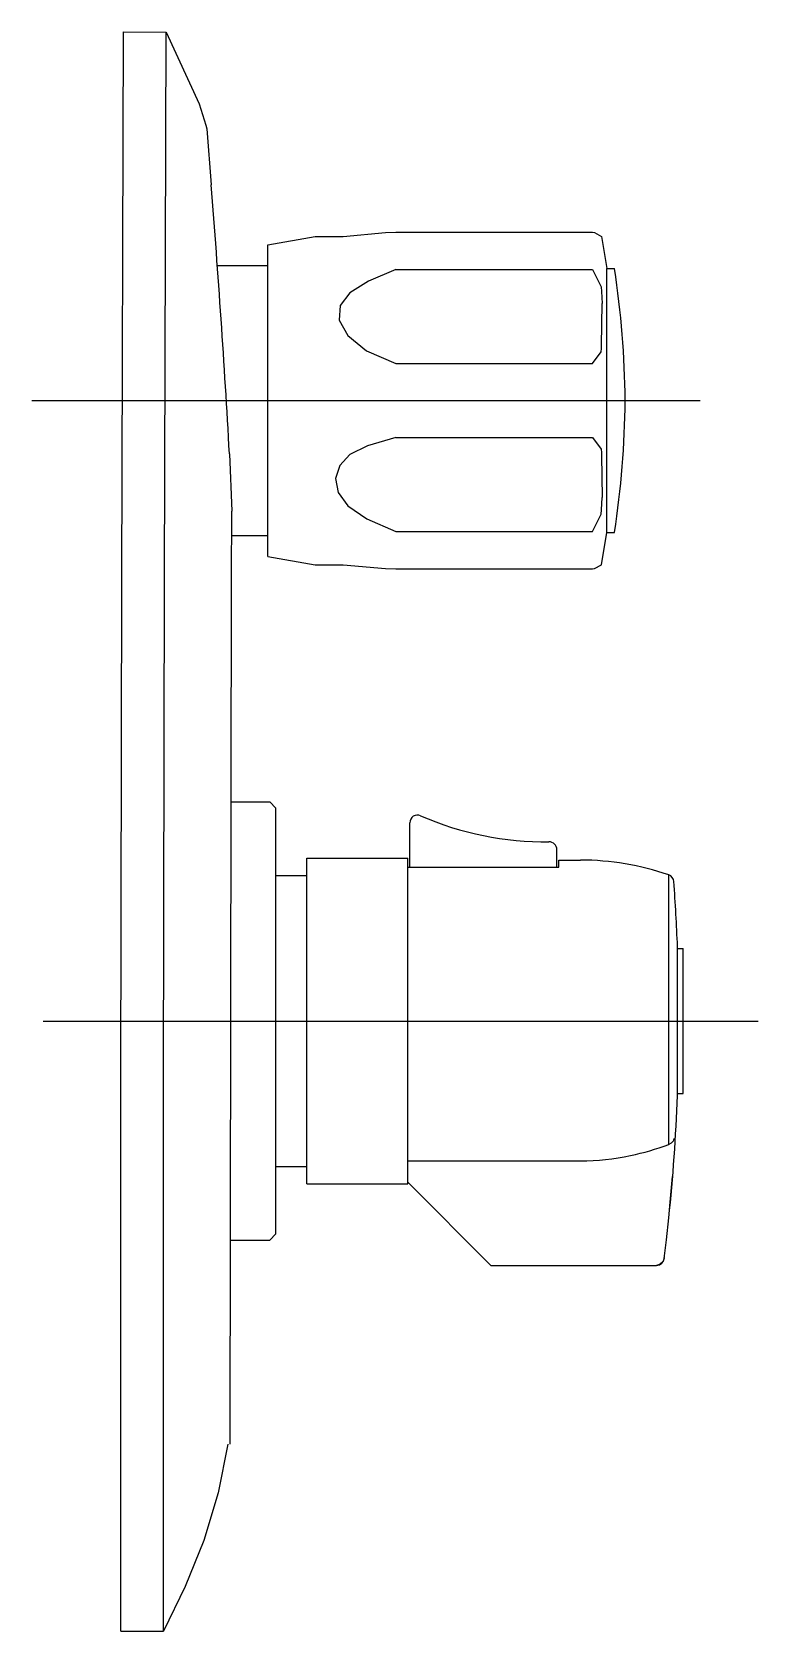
# Model space of a CAD drawing. Extents: x 0.043 to 0.137, y -64.719 to -64.513.
import ezdxf

# ---------------------------------------------------------------- set-up
doc = ezdxf.new("R2010")
doc.units = 0
doc.header["$LTSCALE"] = 0.2
doc.header["$MEASUREMENT"] = 0
doc.linetypes.add('AXES', pattern=[0.54, 0.3, -0.08, 0.08, -0.08])
doc.linetypes.add('CONTINU', pattern=[0])
doc.layers.get('0').update_dxf_attribs({"linetype": 'CONTINUOUS'})
doc.layers.add('DECA_EIXOS', color=5, linetype='AXES')

msp = doc.modelspace()

# ---------------------------------------------------------------- linework, layer by layer
at = {"linetype": 'CONTINU'}
for points in [[(0.05465, -64.58369), (0.05489, -64.51319)], [(0.05489, -64.51319), (0.06038, -64.51321)], [(0.06015, -64.58369), (0.06038, -64.51321)], [(0.06038, -64.51321), (0.06462, -64.52245)], [(0.06462, -64.52245), (0.06548, -64.52519)], [(0.06548, -64.52519), (0.06561, -64.52569), (0.06618, -64.53288)], [(0.07349, -64.5406), (0.07957, -64.53952)], [(0.07349, -64.58075), (0.07349, -64.5406)], [(0.07957, -64.53952), (0.08319, -64.53952)], [(0.08319, -64.53952), (0.08866, -64.53904)], [(0.08866, -64.53904), (0.08998, -64.53897)], [(0.08998, -64.53897), (0.11534, -64.53897)], [(0.11534, -64.53897), (0.11561, -64.53904)], [(0.11561, -64.53904), (0.1165, -64.53952)], [(0.1165, -64.53952), (0.11718, -64.54368)], [(0.06697, -64.54329), (0.07349, -64.54329)], [(0.08998, -64.54381), (0.08648, -64.54531), (0.08408, -64.5468), (0.0828, -64.54844), (0.08269, -64.5503), (0.0838, -64.55231), (0.0862, -64.55428), (0.08998, -64.55591)], [(0.08998, -64.54381), (0.11534, -64.54381)], [(0.11534, -64.54381), (0.11648, -64.54603)], [(0.11718, -64.54368), (0.11818, -64.54368)], [(0.11718, -64.57766), (0.11718, -64.54368)], [(0.11648, -64.54603), (0.11651, -64.54661)], [(0.11651, -64.54661), (0.11658, -64.54817)], [(0.11653, -64.55359), (0.11658, -64.54817)], [(0.11534, -64.55591), (0.11648, -64.55441)], [(0.11648, -64.55441), (0.11652, -64.55397)], [(0.11652, -64.55397), (0.11653, -64.55359)], [(0.08998, -64.55591), (0.11534, -64.55591)], [(0.08998, -64.56543), (0.08634, -64.56651), (0.08407, -64.56764), (0.08275, -64.56904), (0.08223, -64.57071), (0.08254, -64.5725), (0.08382, -64.57426), (0.08625, -64.5759), (0.08998, -64.57754)], [(0.08998, -64.56543), (0.11534, -64.56543)], [(0.11534, -64.56543), (0.11648, -64.56693)], [(0.11648, -64.56693), (0.11652, -64.56738)], [(0.11652, -64.56738), (0.11653, -64.56775)], [(0.06854, -64.56754), (0.06884, -64.57491)], [(0.11653, -64.56775), (0.11658, -64.57317)], [(0.11651, -64.57474), (0.11658, -64.57317)], [(0.06882, -64.58369), (0.06884, -64.57491)], [(0.11534, -64.57754), (0.11648, -64.57531)], [(0.11648, -64.57531), (0.11651, -64.57474)], [(0.08998, -64.57754), (0.11534, -64.57754)], [(0.1165, -64.58182), (0.11718, -64.57766)], [(0.11718, -64.57766), (0.11818, -64.57766)], [(0.06884, -64.57806), (0.07349, -64.57806)], [(0.07349, -64.58075), (0.07957, -64.58182)], [(0.05454, -64.64875), (0.05465, -64.58369)], [(0.06004, -64.64875), (0.06015, -64.58369)], [(0.06865, -64.69513), (0.06882, -64.58369)], [(0.07957, -64.58182), (0.08319, -64.58182)], [(0.08319, -64.58182), (0.08866, -64.58231)], [(0.08866, -64.58231), (0.08998, -64.58237)], [(0.08998, -64.58237), (0.11534, -64.58237)], [(0.11534, -64.58237), (0.11561, -64.58231)], [(0.11561, -64.58231), (0.1165, -64.58182)], [(0.06878, -64.61238), (0.07373, -64.61238)], [(0.07373, -64.61238), (0.07453, -64.61318)], [(0.07453, -64.66804), (0.07453, -64.61318)], [(0.09179, -64.62079), (0.09179, -64.61507)], [(0.11075, -64.62079), (0.11075, -64.61853)], [(0.07853, -64.61963), (0.09152, -64.61963)], [(0.07853, -64.66159), (0.07853, -64.61963)], [(0.09152, -64.66139), (0.09152, -64.61963)], [(0.09152, -64.62079), (0.111, -64.62079)], [(0.111, -64.62079), (0.111, -64.61988)], [(0.111, -64.61988), (0.1138, -64.61988)], [(0.07453, -64.62187), (0.07853, -64.62187)], [(0.12517, -64.6565), (0.12517, -64.62178)], [(0.12631, -64.6502), (0.12631, -64.63102)], [(0.12631, -64.63127), (0.12703, -64.63127)], [(0.12703, -64.64995), (0.12703, -64.63127)], [(0.05454, -64.7192), (0.05454, -64.64875)], [(0.06004, -64.7192), (0.06004, -64.64875)], [(0.12631, -64.64995), (0.12703, -64.64995)], [(0.12584, -64.65576), (0.12574, -64.65608), (0.1255, -64.65633), (0.12517, -64.6565)], [(0.07453, -64.65935), (0.07853, -64.65935)], [(0.09152, -64.65862), (0.1138, -64.65862)], [(0.07853, -64.66159), (0.09152, -64.66159)], [(0.09152, -64.66159), (0.09152, -64.66139)], [(0.09152, -64.66139), (0.10226, -64.67209)], [(0.12534, -64.66444), (0.12568, -64.66066)], [(0.12489, -64.6688), (0.1252, -64.66598)], [(0.1252, -64.66598), (0.12534, -64.66444)], [(0.07373, -64.66884), (0.07453, -64.66804)], [(0.06869, -64.66884), (0.07373, -64.66884)], [(0.12461, -64.67119), (0.12489, -64.6688)], [(0.10226, -64.67209), (0.12362, -64.67209)], [(0.12461, -64.67119), (0.12443, -64.67162), (0.12408, -64.67193), (0.12362, -64.67209)], [(0.12461, -64.67119), (0.12463, -64.67105)], [(0.06831, -64.69513), (0.0671, -64.7014), (0.06523, -64.70753), (0.06283, -64.71347), (0.06004, -64.7192)], [(0.05454, -64.7192), (0.06004, -64.7192)]]:
    msp.add_lwpolyline(points, dxfattribs=at)
for points in [[(0.06854, -64.56754, 0.005961), (0.06618, -64.53288)], [(0.11957, -64.56067, 0.035582), (0.11818, -64.54368)], [(0.11818, -64.57766, 0.035582), (0.11957, -64.56067)], [(0.09319, -64.61416, 0.541372), (0.09179, -64.61507)], [(0.09319, -64.61416, 0.106849), (0.10974, -64.61753)], [(0.11075, -64.61853, 0.417669), (0.10974, -64.61753)], [(0.12517, -64.62178, 0.082987), (0.1138, -64.61988)], [(0.12584, -64.62265, 0.300557), (0.12517, -64.62178)], [(0.12631, -64.63102, 0.008386), (0.12584, -64.62265)], [(0.1252, -64.66598, 0.015828), (0.12631, -64.6502)], [(0.1138, -64.65862, 0.051491), (0.12025, -64.65794)], [(0.12025, -64.65794, 0.040706), (0.12517, -64.6565)], [(0.12362, -64.67209, 0.383067), (0.12461, -64.67119)]]:
    msp.add_lwpolyline(points, format="xyb", dxfattribs=at)
at = {"layer": 'DECA_EIXOS'}
for points in [[(0.04307, -64.56067), (0.12922, -64.56067)], [(0.0445, -64.64061), (0.13669, -64.64061)]]:
    msp.add_lwpolyline(points, dxfattribs=at)

doc.saveas('drawing.dxf')
